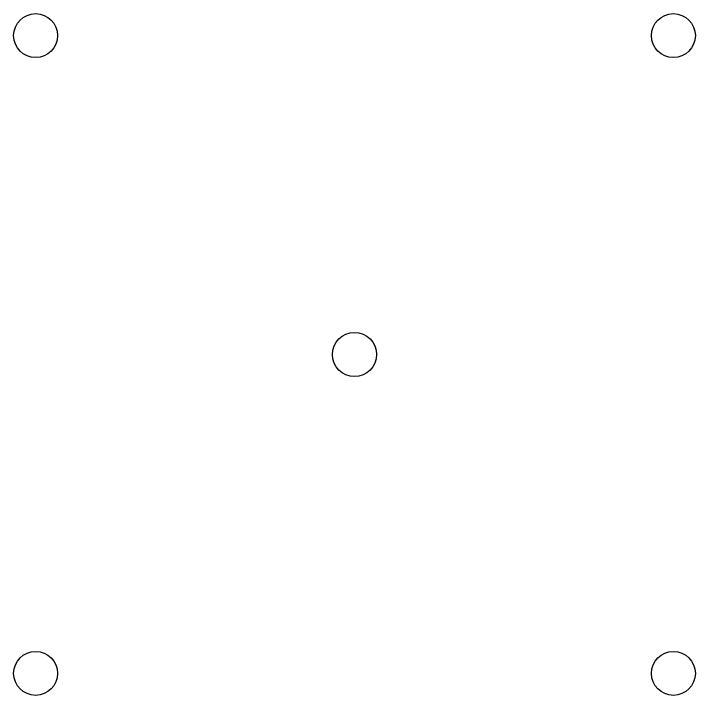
# Model space of a CAD drawing. Header units: inches. Extents: x -1.72 to 1.71, y -2.13 to 2.13.
# Drawn here: x -1.7094 to -1.4956, y -1.0321 to -0.8183 of the extents above; entities that cross this region are included whole.
import ezdxf

# ---------------------------------------------------------------- set-up
doc = ezdxf.new("R2010")
doc.units = ezdxf.units.IN
doc.header["$MEASUREMENT"] = 0
doc.layers.add('BLACK', color=250, linetype='CONTINUOUS')

msp = doc.modelspace()

# ---------------------------------------------------------------- linework, layer by layer
at = {"layer": 'BLACK'}
for centre in [(-1.70249, -0.8252), (-1.70249, -0.8252), (-1.50249, -0.8252), (-1.50249, -0.8252), (-1.60249, -0.9252), (-1.60249, -0.9252), (-1.70249, -1.0252), (-1.70249, -1.0252), (-1.50249, -1.0252), (-1.50249, -1.0252)]:
    msp.add_circle(centre, 0.00689, dxfattribs=at)

doc.saveas('drawing.dxf')
